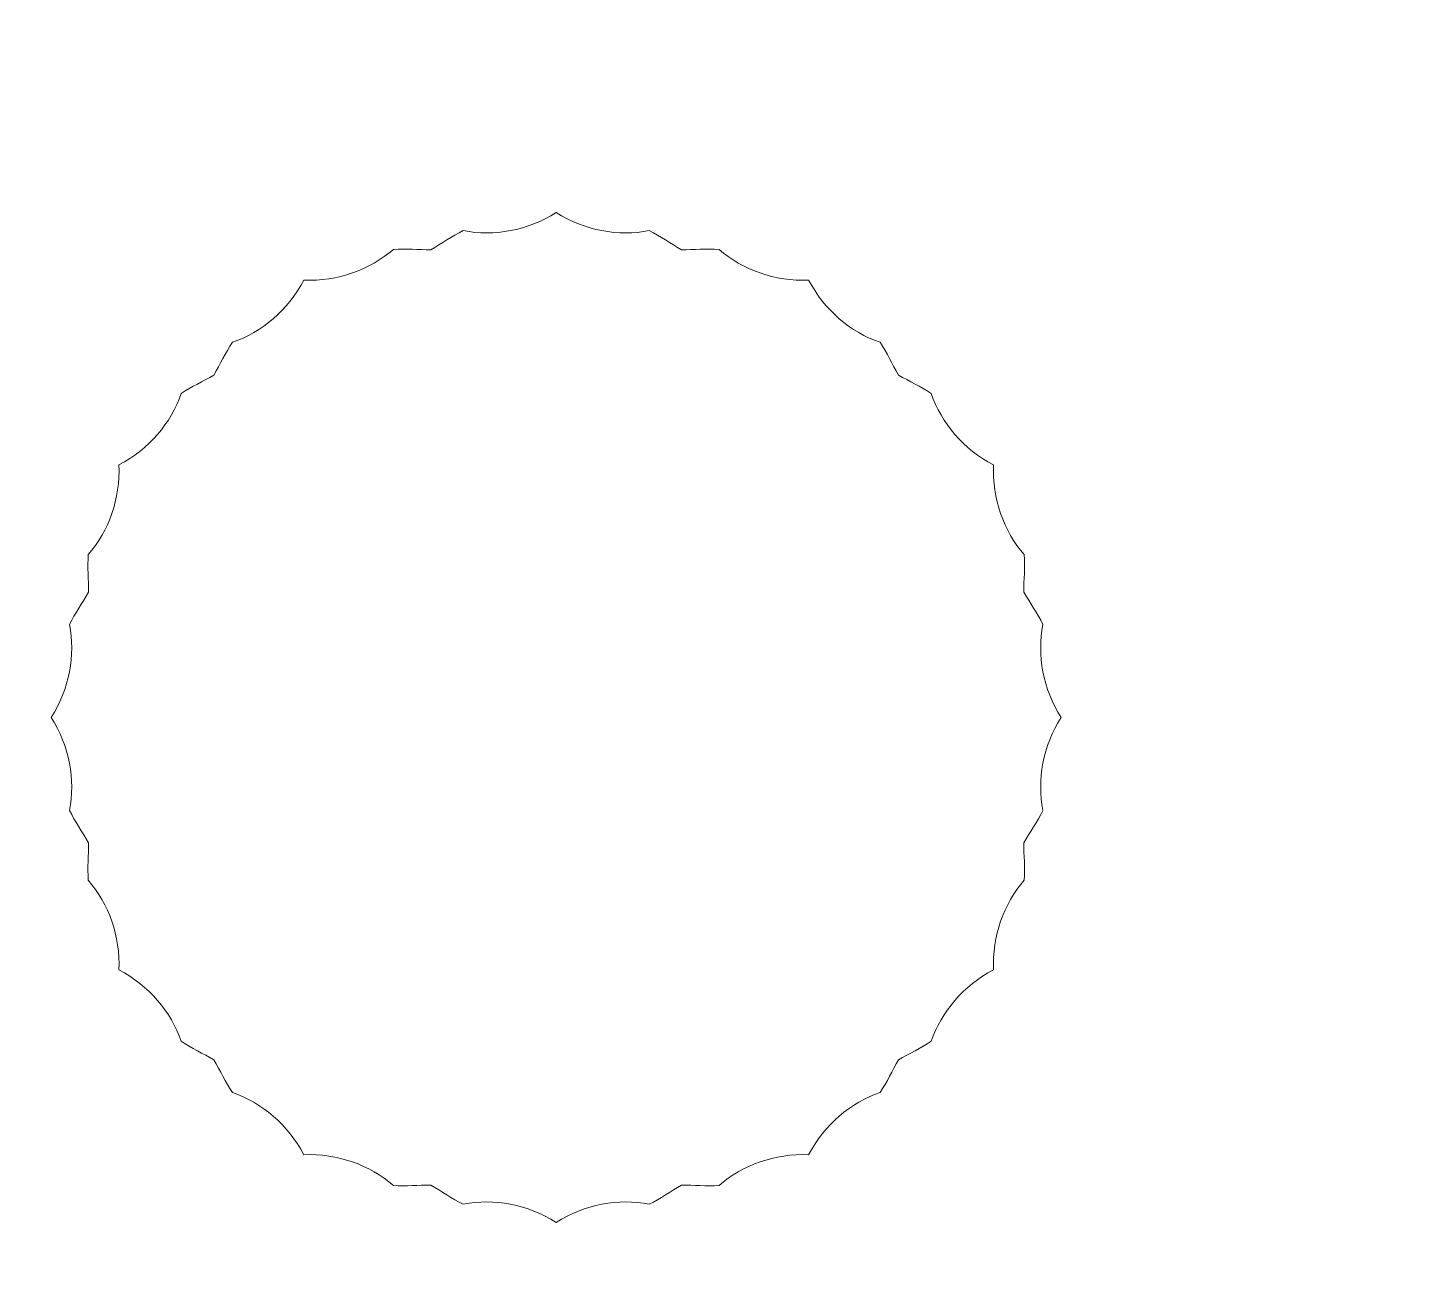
# Model space of a CAD drawing. Extents: x -272 to 621, y -388 to 48.
# Drawn here: x 143.56 to 150, y -99.97 to -94.24 of the extents above; entities that cross this region are included whole.
import ezdxf

# ---------------------------------------------------------------- set-up
doc = ezdxf.new("R2010")
doc.units = 0
doc.header["$MEASUREMENT"] = 0
doc.layers.add('Layer 1', color=7, linetype='Continuous', lineweight=0)

msp = doc.modelspace()

# ---------------------------------------------------------------- linework, layer by layer
at = {"layer": 'Layer 1'}
for points, knots in [([(208.385, -155.5649), (205.465, -152.895), (201.185, -151.535), (195.675, -151.535), (195.675, -151.535), (123.125, -151.535), (123.125, -151.535), (123.125, -151.535), (123.125, -110.615), (123.125, -110.615), (123.125, -110.615), (187.485, -110.615), (187.485, -110.615), (192.945, -110.615), (197.115, -109.285), (199.855, -106.665), (202.625, -104.025), (204.025, -100.585), (204.025, -96.4449), (204.025, -92.285), (202.595, -88.865), (199.765, -86.285), (196.985, -83.765), (192.855, -82.485), (187.485, -82.485), (187.485, -82.485), (123.125, -82.485), (123.125, -82.485), (123.125, -82.485), (123.125, -47.705), (123.125, -47.705), (123.125, -47.705), (193.195, -47.705), (193.195, -47.705), (198.785, -47.705), (203.065, -46.3849), (205.905, -43.785), (208.805, -41.1349), (210.275, -37.615), (210.275, -33.315), (210.275, -29.085), (208.805, -25.595), (205.905, -22.9449), (203.065, -20.345), (198.785, -19.035), (193.195, -19.035), (193.195, -19.035), (108.735, -19.035), (108.735, -19.035), (103.945, -19.035), (99.915, -19.765), (96.755, -21.205), (93.415, -22.735), (90.925, -25.1949), (89.365, -28.535), (87.885, -31.6949), (87.135, -35.765), (87.135, -40.6349), (87.135, -40.6349), (87.135, -159.355), (87.135, -159.355), (87.135, -166.765), (88.865, -172.275), (92.285, -175.735), (95.715, -179.205), (101.245, -180.965), (108.735, -180.965), (108.735, -180.965), (195.675, -180.965), (195.675, -180.965), (201.195, -180.965), (205.475, -179.605), (208.385, -176.9349), (211.355, -174.215), (212.865, -170.655), (212.865, -166.355), (212.865, -161.915), (211.355, -158.285), (208.385, -155.5649)], [0, 0, 0, 0, 1, 1, 1, 2, 2, 2, 3, 3, 3, 4, 4, 4, 5, 5, 5, 6, 6, 6, 7, 7, 7, 8, 8, 8, 9, 9, 9, 10, 10, 10, 11, 11, 11, 12, 12, 12, 13, 13, 13, 14, 14, 14, 15, 15, 15, 16, 16, 16, 17, 17, 17, 18, 18, 18, 19, 19, 19, 20, 20, 20, 21, 21, 21, 22, 22, 22, 23, 23, 23, 24, 24, 24, 25, 25, 25, 26, 26, 26, 26]), ([(143.7512, -97.0115), (143.777, -96.9586), (143.8109, -96.9117), (143.84, -96.861), (143.84, -96.861), (143.84, -96.8611), (143.84, -96.8611), (143.8402, -96.8027), (143.8342, -96.7451), (143.8383, -96.6863), (143.9337, -96.5773), (143.9878, -96.4267), (143.9811, -96.2698), (143.9811, -96.2698), (143.9812, -96.2698), (143.9812, -96.2698), (144.1205, -96.1971), (144.2238, -96.0749), (144.2705, -95.9377), (144.3193, -95.9048), (144.3722, -95.8812), (144.4227, -95.8519), (144.452, -95.8013), (144.4756, -95.7485), (144.5085, -95.6996), (144.6456, -95.653), (144.7679, -95.5496), (144.8405, -95.4104), (144.9974, -95.417), (145.148, -95.3629), (145.2571, -95.2675), (145.3157, -95.2634), (145.3734, -95.2694), (145.4318, -95.2693), (145.4825, -95.2402), (145.5295, -95.2063), (145.5823, -95.1804), (145.7245, -95.2085), (145.8818, -95.1801), (146.0145, -95.0959), (146.1471, -95.1801), (146.3045, -95.2085), (146.4467, -95.1804), (146.4995, -95.2063), (146.5465, -95.2402), (146.5972, -95.2693), (146.6556, -95.2694), (146.7132, -95.2634), (146.7719, -95.2675), (146.8809, -95.3629), (147.0315, -95.417), (147.1884, -95.4104), (147.2611, -95.5496), (147.3834, -95.653), (147.5204, -95.6996), (147.5533, -95.7485), (147.577, -95.8013), (147.6063, -95.8519), (147.6568, -95.8812), (147.7097, -95.9048), (147.7585, -95.9377), (147.8052, -96.0749), (147.9084, -96.1971), (148.0477, -96.2698), (148.0477, -96.2698), (148.0478, -96.2698), (148.0478, -96.2698), (148.0412, -96.4267), (148.0953, -96.5773), (148.1907, -96.6863), (148.1948, -96.7451), (148.1888, -96.8027), (148.1889, -96.8611), (148.1889, -96.8611), (148.189, -96.861), (148.189, -96.861), (148.2181, -96.9117), (148.2519, -96.9586), (148.2778, -97.0115), (148.2496, -97.1536), (148.2781, -97.3111), (148.3624, -97.4437), (148.2781, -97.5764), (148.2498, -97.7337), (148.2778, -97.8759), (148.2519, -97.9288), (148.218, -97.9757), (148.1889, -98.0264), (148.1888, -98.0848), (148.1948, -98.1424), (148.1907, -98.201), (148.0953, -98.3101), (148.0411, -98.4608), (148.0478, -98.6177), (148.0478, -98.6177), (148.0477, -98.6176), (148.0477, -98.6176), (147.9085, -98.6902), (147.8052, -98.8125), (147.7585, -98.9496), (147.7097, -98.9824), (147.6568, -99.0061), (147.6063, -99.0355), (147.5769, -99.086), (147.5532, -99.1389), (147.5204, -99.1877), (147.3834, -99.2344), (147.261, -99.3377), (147.1884, -99.477), (147.1884, -99.477), (147.1884, -99.4771), (147.1884, -99.4771), (147.0315, -99.4704), (146.8809, -99.5245), (146.7719, -99.6199), (146.7131, -99.6239), (146.6556, -99.618), (146.5971, -99.6182), (146.5971, -99.6182), (146.5971, -99.6181), (146.5971, -99.6181), (146.5463, -99.6472), (146.4995, -99.6812), (146.4466, -99.707), (146.3045, -99.679), (146.1471, -99.7073), (146.0145, -99.7916), (145.8818, -99.7073), (145.7245, -99.679), (145.5824, -99.707), (145.5295, -99.6812), (145.4826, -99.6472), (145.4319, -99.6181), (145.4319, -99.6181), (145.4319, -99.6182), (145.4319, -99.6182), (145.3734, -99.618), (145.3158, -99.6239), (145.2571, -99.6199), (145.1481, -99.5245), (144.9974, -99.4704), (144.8405, -99.4771), (144.8405, -99.4771), (144.8406, -99.477), (144.8406, -99.477), (144.7679, -99.3377), (144.6456, -99.2344), (144.5085, -99.1877), (144.4757, -99.1389), (144.4521, -99.086), (144.4227, -99.0355), (144.3722, -99.0061), (144.3193, -98.9824), (144.2705, -98.9496), (144.2238, -98.8125), (144.1205, -98.6902), (143.9812, -98.6176), (143.9812, -98.6176), (143.9811, -98.6177), (143.9811, -98.6177), (143.9879, -98.4608), (143.9337, -98.3101), (143.8383, -98.201), (143.8342, -98.1424), (143.8402, -98.0848), (143.84, -98.0264), (143.811, -97.9757), (143.777, -97.9288), (143.7512, -97.8759), (143.7792, -97.7337), (143.7509, -97.5764), (143.6666, -97.4437), (143.7509, -97.3111), (143.7793, -97.1536), (143.7512, -97.0115)], [0, 0, 0, 0, 1, 1, 1, 2, 2, 2, 3, 3, 3, 4, 4, 4, 5, 5, 5, 6, 6, 6, 7, 7, 7, 8, 8, 8, 9, 9, 9, 10, 10, 10, 11, 11, 11, 12, 12, 12, 13, 13, 13, 14, 14, 14, 15, 15, 15, 16, 16, 16, 17, 17, 17, 18, 18, 18, 19, 19, 19, 20, 20, 20, 21, 21, 21, 22, 22, 22, 23, 23, 23, 24, 24, 24, 25, 25, 25, 26, 26, 26, 27, 27, 27, 28, 28, 28, 29, 29, 29, 30, 30, 30, 31, 31, 31, 32, 32, 32, 33, 33, 33, 34, 34, 34, 35, 35, 35, 36, 36, 36, 37, 37, 37, 38, 38, 38, 39, 39, 39, 40, 40, 40, 41, 41, 41, 42, 42, 42, 43, 43, 43, 44, 44, 44, 45, 45, 45, 46, 46, 46, 47, 47, 47, 48, 48, 48, 49, 49, 49, 50, 50, 50, 51, 51, 51, 52, 52, 52, 53, 53, 53, 54, 54, 54, 55, 55, 55, 56, 56, 56, 57, 57, 57, 58, 58, 58, 58])]:
    msp.add_open_spline(points, degree=3, knots=knots, dxfattribs=at)

doc.saveas('drawing.dxf')
